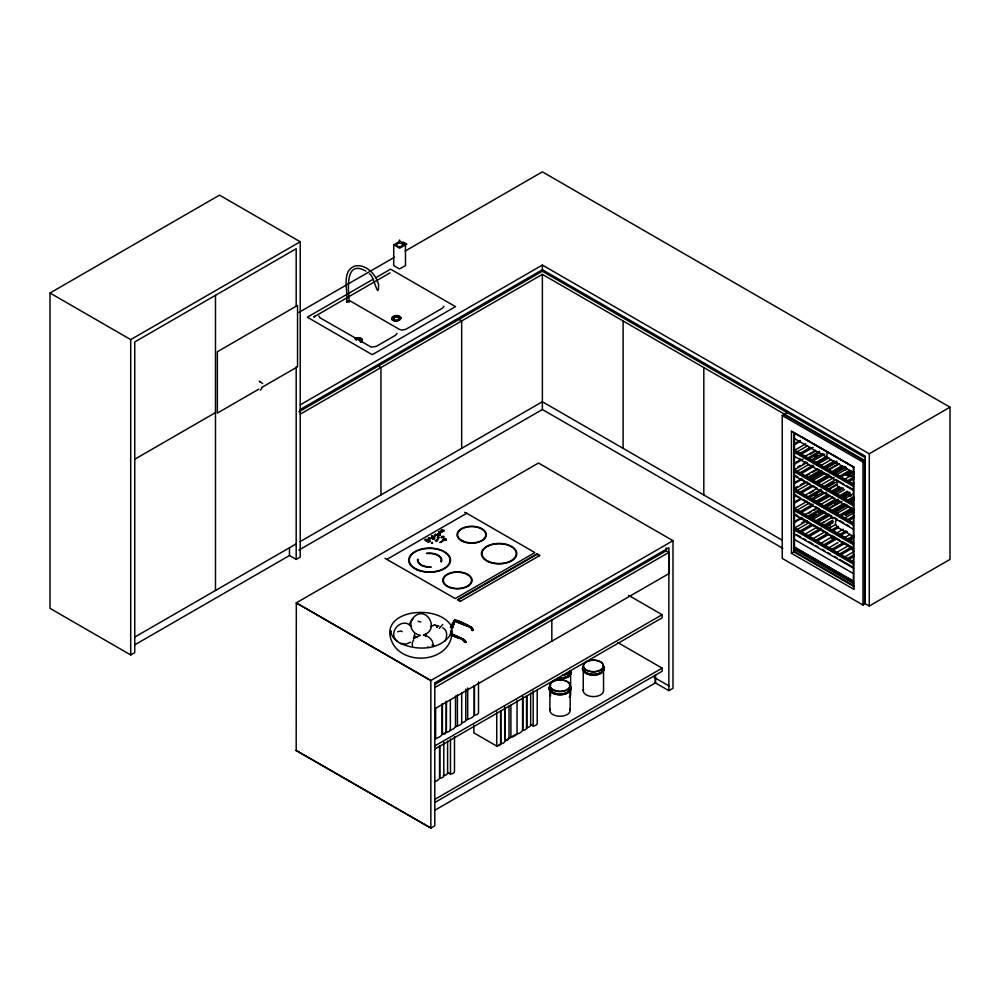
<?xml version="1.0" encoding="UTF-8"?>
<svg xmlns="http://www.w3.org/2000/svg" width="1000" height="1000" viewBox="0 0 1000 1000"><rect width="100%" height="100%" fill="white"/><g stroke="black" fill="none" stroke-linecap="round" stroke-linejoin="round"><path stroke-width="1.5" d="M434.862 810.225L655.413 682.9L668.863 690.662L668.863 552.413L666.137 550.875M428.025 541.85L428.6 541.35L427.75 541.663M425.825 636.35L426.15 633.725M430.1 541.175C427.35 539.4 431.05 542.625 429.3 540.775M435.962 540.825L435.213 540.375L437 540.825M440.175 534.763C438.625 534.062 441.962 535.575 439.5 534.888M443.4 536.525C444.263 538.387 441.587 534.987 443.9 536.838M432.987 646.562C434.15 640.738 428.85 635.625 423.35 635.2M409.45 625.45L410.513 621.788L413.312 618.337M836.9 481.675L837.438 486.213L839.4 487.425M438.438 537.55L437.762 537.625M434.775 537.688L433.55 537.788L433.837 538.5M437.9 535.812L438.5 535.1M437.062 539.462L438.225 539.775L437.6 540.388M439.338 532.112L440.363 531.4L439.562 531.9M442.262 530.712L441.15 530.337L442.9 530.062M442.85 530.325L442.362 529.85M451.112 630.95L450.913 632.587M452.163 632.712L452.375 630.95M432.55 542.938L432.262 542.5M433.688 539.062L432.113 538.675L433.85 539.012M397.013 333.387L395.525 335.275L376.238 346.4L371.262 347.113L320.025 317.825L318.875 316.025M443.975 306.275L442.488 308.163L405.95 329.25L402.1 330.112L399.55 329.45L349.725 300.688M440.175 531.287L438.638 532.125M450.087 635.312L451.112 630.812M451.875 634.312C449.1 661.875 405.588 666.2 392.887 643.775C375.213 609.8 438.35 602.725 451.25 625.988M444.688 641.375C447.388 637.25 447.863 630.312 442.75 627.788M451.488 628.6A5.613 0.85 -69.6 0 0 452 627.8L452.587 626.538A10.388 1.575 -69.6 0 0 453.812 622.638L453.975 621.5L454.1 622.737A10.388 1.575 -69.6 0 1 452.863 626.638L452.275 627.913A5.613 0.85 -69.6 0 1 451.525 629A6.925 1.05 -69.6 0 0 452.25 627.7L452.713 626.6A9.762 1.487 -69.6 0 0 453.775 623.35A4.2 0.637 -69.6 0 0 454.087 622.188L454.9 619.6L457.1 620.413A82.338 69.65 34.6 0 1 471.037 627.025A3.95 3.337 34.6 0 1 471.925 627.688L472.887 629.538A2.95 2.5 34.6 0 1 472.95 630.438L473.038 630.3M451.512 629.5A6.925 1.05 -69.6 0 0 452.525 627.8L453 626.7A9.762 1.487 -69.6 0 0 454.05 623.45A4.2 0.637 -69.6 0 0 454.375 622.288L454.8 621.125L466.163 625.75M440.238 534.8L438.975 534.575L439.475 534.975M470.688 628.05L469.637 626.962A6.262 5.3 34.6 0 0 466.875 625.837L454.7 621.263L455.087 619.837M836.087 519.688L835.375 523.3L836.938 526.925L853.8 536.65M446.45 701.8L446.362 732.325A4.612 2.662 0 0 1 442.413 734.362L442.413 703.85M425.7 539.75L424.9 539.95M365.938 271.125C345.487 259.462 347.938 287.475 349.237 301.712L346.875 302.337L347.6 301M360.613 341.287L362.25 339.812L360.637 340.45M393.512 318.9L392.038 318.038L393.762 319.7L392.287 319.862L391.85 318.913M400.788 317.975L399.3 320.188L398.2 319.9L400.037 319.625M442.537 537.612L441.2 537.7M444.025 539.113L444.2 540.125L445.962 539.913M451.287 626.438L451.75 625.337A12.012 1.825 -69.6 0 1 453.963 621.475M413.45 638.9L414.675 633.95M454.263 621.613L454.237 621.587A12.012 1.825 -69.6 0 0 452.025 625.438L451.037 627.3M451.262 635.35L459.438 638.138A6.262 4.25 28.6 0 1 462.212 639.237L465.688 642.362M465.288 641.162L464.375 640.175A3.95 2.675 28.6 0 0 463.462 639.575L463.562 639.375A82.338 55.862 28.6 0 0 451.875 633.925M465.55 641.225L465.662 641.488A2.95 2 28.6 0 1 465.825 642.25L464.95 642.175M465.825 642.25L465.712 642.438A2.95 2 28.6 0 0 465.562 641.688L464.487 639.987A3.95 2.675 28.6 0 0 463.562 639.375M439.188 531.65L438.55 532.025M439.45 535.712L437.85 535.825M443.825 539.3L443.612 539.375A1.363 0.787 0 0 0 444.812 540.35A1.363 0.787 0 0 0 446.287 539.5A1.363 0.787 0 0 0 444.575 538.812M442.775 624.438L439.325 628.425M455.5 696.025L455.5 726.775L454.038 728.363A11.562 6.675 0 0 1 451.7 729.712L449.65 730.4M517.438 733.425L515.975 735.013A11.562 6.675 0 0 1 513.65 736.363L509.012 738.288A4.938 2.85 0 0 1 504.7 740.775L504.7 707.262M827.25 527.25L827.638 526.663A2.625 1.512 -60 0 1 829.55 525.562L830.25 525.988A2.862 1.65 -60 0 1 830.438 526.425M850.638 540.662L853.05 537.612M457 620.55A82.338 69.65 34.6 0 1 470.95 627.15L471.037 627.025M450.138 635.188C439.162 650.812 415.438 650.688 399.55 642.925C394.988 640.1 391.075 636.388 390.838 630.812C390.925 631.925 391.112 633.038 391.312 634.15M412.6 618.612C408.25 624.375 412.038 633.688 419.113 634.925M261.775 388.475L260.325 390.087M414.188 638.413L420.438 635.25M362.25 340.788L360.975 341.987M362.125 341.225L360.225 341.775M398.65 319.55L400.688 318.438M400.575 318.65L396.037 320.725L392.238 319.538M412.488 618.75C424.675 602.638 441.225 629.388 423.762 634.775M428.312 538.062L429.412 538L428.587 538.362M445.962 539.925L445.662 539.025L443.888 539.025M359.95 339.775L361.838 339.212L359.525 339.6L360.425 338.4L361.175 338.713M399.588 239.975L399.212 240.688L406.037 244.625L406.838 244.163L403.212 242.075M360.975 342.325L361.6 341.85M430.45 626.525L434.325 625.175M441.2 537.025L442.537 537.1M315.087 316.137L313.725 317.025L390.062 272.85M398.713 317.95L400.588 317.675L398.4 317.712M429.375 537.938L429.012 537.7M410.637 642.188L406.275 644.05L400.6 643.388M296.188 306.212L296.188 248.738L134.75 341.938L134.75 652.625L130.712 654.95L50 608.35L50 293.012L219.513 195.138L300.225 241.75L300.225 557.087L296.188 559.412L289.462 555.538L134.75 644.85M50 293.012L130.712 339.613L300.225 241.75M401.938 242.825L405.425 244.838L405.513 265.6L399.525 268.95L393.713 265.6L393.713 244.887L399.613 241.475M405.425 244.838L399.613 248.188L393.8 244.838M298.875 312.425L394.4 257.275M405.163 251.062L542.375 171.85L950 407.188L950 559.412L869.287 606.025L865.25 603.688L865.25 456.112L542.375 269.713L300.225 409.513M373.125 279.237L307.337 317.213L372.262 354.7L455.513 306.637L390.575 269.15L375.812 277.688M134.75 459.225L215.475 412.625M258.775 389.175L217.35 413.088L217.35 351.725L297.538 305.438L297.538 366.8L261.45 387.625M300.225 404.85L542.375 265.05L869.287 453.787L950 407.188M298.875 411.85L542.375 271.262L865.238 457.663M300.225 414.175L542.375 274.363L865.25 460.775M134.75 637.087L296.188 543.888M300.225 541.55L542.375 401.75L781.838 540M298.913 550.075L542.375 409.513L782.825 548.337M387.113 559.237L466.75 513.263L534.85 552.575L455.213 598.55L384.988 558.325M431.5 535.788L432.612 536.425M441.775 530.013L442.375 530.513M428.8 537.65L428.325 538.312M431.637 536.425L432.612 535.712M429.938 541.225L428.338 540.812L429.363 540.812M437.125 537.725L438.038 538.25M432.225 542.425L431.337 542.938L432.388 543.112M443.738 536.888L442.163 536.5L442.925 536.875M436.987 540.975L436.012 540.862M442.962 539.562L444.888 538.45M443.975 540L445.588 539.362M445.25 539L445.913 539.4L444.725 540.087M440.15 542.25L441.238 542.087L439.875 542.575M441.525 541.462L442.6 541.3L441.238 541.788M444.725 540.075L443.913 539.763M782.237 415.5L783.863 414.562L864.575 461.163L864.575 604.075L862.962 605.013L782.237 558.413L782.237 415.5L862.962 462.1L864.575 461.163M784.525 414.175L787.2 412.638M798.538 435.075L793.938 433.05L793.938 551.875L853.413 586.213L853.75 589.263L791.45 553.288L791.45 431.25L853.75 467.225L853.75 589.263M793.725 444.25L800.337 440.425M793.863 445.087L800.475 441.262M793.863 450.7L805.775 443.825M797.062 451.875L807.65 445.763M799.837 453.475L810.425 447.362M801.162 454.312L813.075 447.438M804.987 456.45L815.575 450.337M296.188 750.487L296.325 602.837L430.85 680.5L430.85 828.075L296.188 750.487L430.85 828.075L434.787 825.812L434.787 682.9M793.725 463.675L800.337 459.862M809.6 454.5L814.9 451.45M793.863 464.513L803.125 459.162M806.438 458.812L819.663 451.175M809.075 458.888L819.663 452.775M797.688 467L800.337 465.475M802.987 463.95L805.638 462.425M814.9 457.062L817.55 455.538M793.863 470.138L807.087 462.488M811.062 460.2L822.975 453.325M673 540.7L430.712 680.575L296.188 602.913L538.475 463.025L673 540.7L673 688.275L668.863 690.662M812.9 461.025L824.812 454.137M797.062 471.3L808.975 464.425M815.675 462.625L826.263 456.512M434.75 682.913L668.863 547.75L668.863 573.638L434.787 708.787M799.837 472.9L813.075 465.262M817.038 462.975L826.3 457.625M817 463.462L827.588 457.35M434.8 684.438L666.175 550.85L666.175 547.75M801.162 473.75L813.075 466.863M817.038 464.575L828.95 457.7M434.75 687.575L668.863 552.413M820.825 465.588L831.413 459.475M804.987 475.875L816.9 469M793.725 483.113L801.663 478.525M805.638 476.225L809.6 473.938M812.25 472.413L816.225 470.112M793.863 483.938L801.8 479.363M823.6 467.188L834.188 461.075M807.75 477.475L819.663 470.6M824.963 467.537L835.55 461.425M824.925 468.038L836.838 461.163M809.075 478.312L820.987 471.438M826.287 468.387L836.875 462.275M795.037 487.962L797.688 486.438M800.337 484.913L804.312 482.612M812.25 478.025L820.2 473.438M793.863 489.562L807.087 481.925M811.062 479.625L822.975 472.75M828.263 469.7L838.85 463.587M839.338 464.05L828.4 470.087M812.9 480.45L824.812 473.575M797.062 490.737L808.975 483.85M831.525 471.763L842.113 465.65M814.35 482.812L828.913 474.412M832.887 472.113L840.825 467.537M832.837 472.612L843.425 466.5M799.837 492.337L811.75 485.462M817.038 482.4L828.95 475.525M834.237 472.463L844.825 466.35M817 482.887L828.913 476.012M832.887 473.725L844.788 466.85M801.162 493.175L813.075 486.3M818.363 483.237L830.275 476.362M835.562 473.312L846.15 467.2M836.663 474.738L847.25 468.625M820.825 485.025L834.062 477.388M804.987 495.3L816.9 488.425M793.725 502.537L800.337 498.713M809.6 493.363L813.575 491.075M839.438 476.337L850.025 470.225M793.863 503.375L801.8 498.787M823.6 486.625L834.188 480.513M846.1 473.638L850.062 471.337M840.763 477.175L851.35 471.062M807.75 496.912L820.987 489.263M824.963 486.975L832.9 482.388M846.137 474.75L851.425 471.688M824.925 487.463L834.188 482.113M846.1 475.238L852.712 471.425M809.075 497.75L820.987 490.875M824.963 488.575L835.55 482.463M847.463 475.588L854.075 471.775M814.9 495.925L817.55 494.4M844.587 479.312L853.85 473.963M793.863 508.988L807.087 501.35M811.062 499.062L822.975 492.188M828.263 489.125L836.213 484.538M828.75 489.6L836.688 485.012M812.9 499.875L826.137 492.238M846.038 481.675L853.975 477.088M797.062 510.163L808.975 503.288M831.525 491.2L839.463 486.613M848.688 481.75L853.975 478.7M815.675 501.475L827.588 494.6M832.887 491.55L839.5 487.725M832.837 492.038L840.788 487.45M799.837 511.763L813.075 504.125M817.038 501.825L827.625 495.712M832.925 492.663L839.538 488.837M817 502.325L828.913 495.45M832.887 493.15L842.15 487.8M801.162 512.6L813.075 505.725M817.038 503.438L830.275 495.8M834.237 493.5L843.512 488.15M851.188 484.65L853.838 483.125M836.663 494.162L844.613 489.588M820.825 504.45L832.738 497.575M804.987 514.738L816.9 507.863M793.725 521.962L801.663 517.388M808.288 513.562L810.925 512.038M813.575 510.5L816.225 508.975M839.438 495.775L847.375 491.188M793.863 522.8L801.8 518.212M822.275 506.812L835.512 499.175M840.8 496.125L847.425 492.3M840.763 496.613L848.7 492.025M807.75 516.337L819.663 509.462M824.963 506.4L836.875 499.525M842.163 496.475L848.787 492.65M824.925 506.9L838.15 499.25M840.8 497.725L850.062 492.375M809.075 517.175L820.987 510.3M826.287 507.25L838.2 500.363M842.163 498.075L850.1 493.488M801.663 523L804.312 521.475M812.25 516.888L816.225 514.6M818.875 513.062L821.525 511.538M834.762 503.888L837.412 502.362M844.587 498.738L852.525 494.162M793.863 528.425L807.087 520.788M811.062 518.488L822.975 511.613M826.938 509.325L840.175 501.675M827.425 509.787L841.975 501.388M812.9 519.312L824.812 512.438M847.362 500.337L853.975 496.525M442.413 734.362L446.45 732.038M797.062 529.587L808.975 522.712M831.525 510.625L843.425 503.75M850.05 499.925L852.7 498.4M848.688 501.188L853.975 498.125M815.675 520.913L826.263 514.8M832.887 510.975L843.462 504.862M850.088 501.05L852.738 499.513M832.837 511.463L844.75 504.588M850.05 501.538L854.013 499.237M799.837 531.188L811.75 524.312M821.012 518.962L827.625 515.15M834.237 511.325L846.15 504.45M817 521.75L827.588 515.638M832.887 512.587L846.112 504.938M850.088 502.65L854.05 500.363M801.162 532.038L813.075 525.163M819.688 521.337L828.95 515.988M834.237 512.938L847.475 505.288M836.663 513.6L848.575 506.725M434.825 745.938L662.138 614.7L662.138 617.812L434.825 749.05M820.825 523.888L831.413 517.775A2.862 1.65 -60 0 1 831.4 515.588M804.987 534.163L816.9 527.288M839.438 515.2L851.35 508.325M823.6 525.487L832.862 520.138M844.775 513.263L852.712 508.675M840.763 516.038L854 508.4M807.75 535.763L820.987 528.125M827.613 524.3L832.9 521.25M846.137 513.612L852.75 509.787M824.925 526.325L832.862 521.737M844.775 514.862L854.038 509.513M809.075 536.613L820.987 529.738M828.925 525.15L832.9 522.85M846.137 515.212L854.075 510.625M844.587 518.175L853.85 512.825M828.75 528.45L835.362 524.637M812.9 538.737L824.812 531.862M847.362 519.775L853.975 515.95M853.95 585.9L794.475 551.562L791.45 553.288M830.2 530.825L838.138 526.237M848.688 520.612L853.975 517.562M815.675 540.337L827.588 533.462M832.837 530.9L838.138 527.837M817 541.175L828.913 534.3M835.35 533.787L843.288 529.212M820.825 543.312L831.413 537.2M839.438 534.625L846.062 530.812M823.6 544.913L832.862 539.562M840.763 535.475L847.375 531.65M824.925 545.75L835.512 539.637M844.587 537.6L849.887 534.55M828.75 547.888L838.012 542.537M847.362 539.2L853.975 535.388M831.525 549.487L842.113 543.375M847.362 540.812L853.975 536.987M832.837 550.325L843.425 544.212M504.7 740.775L509.012 738.288L509.012 706.2M516.05 734.225L510.9 737.2L510.9 705.113M836.663 552.463L847.25 546.35M838.112 554.825L850.025 547.95M840.763 554.9L850.025 549.55M843.263 557.8L853.85 551.688M847.362 558.638L853.975 554.812M848.688 559.475L853.975 556.413M434.825 799.375L662.138 668.138L662.138 671.25L434.825 802.487M393.787 320.775L395.325 320.425M791.45 431.25L853.75 467.225M354.913 338.5C357.188 336.95 363.438 337.212 362.175 341.125L360.55 341.388M397.612 320.188L399.162 320.262L396.938 320.375L398.2 320.688M400.625 317.775L399.05 318.738L400.7 318.337L400.7 317.3C398.75 314.462 392.987 314.962 391.75 318.25L391.925 319.262L393.537 319.312L391.962 319.363M433.713 537.688L434.45 537.638M434.375 781.838L435.737 781.338A11.562 6.675 0 0 0 438.075 779.987L439.538 778.4L439.538 746.237M434.688 538.538L433.8 538.538M516.737 734.075L518.8 733.388A11.562 6.675 0 0 0 521.125 732.038L522.587 730.45L522.587 696.75M360.712 340.962L362.287 339.913M461.488 722.712A4.938 2.85 0 0 0 465.812 720.212L470.438 718.288A11.562 6.675 0 0 0 472.775 716.938L474.237 715.35L474.237 685.738M434.4 739.4L438.387 737.438A11.562 6.675 0 0 0 440.712 736.087L442.175 734.5L442.175 703.913M425.6 539.325L425.163 540.062M357.113 338.2L358.088 338.1L358 339.4L356.012 338.475L356.763 339.625M834.887 539.5L831.625 538.4L830.913 535.612M853.05 549.987L849.788 548.875L849.075 546.1M434.837 625.175L439.025 626.1M434 625.175L435.125 625.175M428.225 541.013L429.188 541.613L428.387 542.075M427.6 541.375L429.175 541.712M394.988 321.025L396.037 320.475L393.938 320.812M457.962 638.175L459.338 638.325A6.262 4.25 28.6 0 1 462.113 639.438L464.837 642.362M455.5 726.775L457.45 726.062L457.375 694.95M498.713 744.85L500.662 744.125L500.588 710.65M444.237 539.8L445.025 539.913M411.225 626.175C401.625 616.3 386.737 632.987 397.425 641.475M436.587 540.025L437.163 540.363M425.9 539.338L426.55 539.625M398.612 316.212L397.725 316.025L397.225 317.312L399.5 316.588M397.65 631.725L400.875 631.013L402.2 631.638M434.062 645.85L431.987 645.125M835.75 473.512L835.35 473.387A2.625 1.512 -60 0 0 834.4 473.625M833.45 478.425L832.75 478A2.862 1.65 -60 0 1 832.562 477.562M824.375 522.475L823.988 522.35A2.625 1.512 -60 0 0 822.075 523.45M836.938 526.925L838.05 527.3M451 626.512A8.35 1.275 -69.6 0 0 451.438 625.675L451.712 625.775A24.137 3.675 -69.6 0 1 455.188 619.7M450.387 627.4L450.675 627.513A8.35 1.275 -69.6 0 0 451.138 626.875A8.35 1.275 -69.6 0 0 451.712 625.775M415.175 636.263L417.238 637.062M427.463 647L428.65 647.537M451.362 635.15L458.062 637.975M418.038 621.312L420.812 622.013M397.863 317.462L400.175 317.087M394.688 320.275L392.375 319.95L394.15 320.025M348.625 301.05L349.237 301.712M464.625 512.337L466.75 513.263M801.237 436.637L810.7 442.1M813.4 443.663L829.625 453.025M832.325 454.588L841.787 460.05M844.488 461.613L848.55 463.95M851.25 465.513L853.95 467.075M793.737 438.175L853.462 472.65M848.05 474.288L852.1 476.625M848.162 475.125L850.85 476.688M793.925 449.7L853.15 483.9M793.575 450.275L853.55 484.913M793.562 451.825L853.538 486.45M799.312 458.438L802 459.988M804.7 461.538L807.387 463.1M811.425 465.425L814.112 466.987M816.812 468.537L819.5 470.087M823.538 472.425L831.612 477.088M835.65 479.412L843.737 484.087M846.425 485.637L853.15 489.525M793.562 455.838L853.538 490.475M848.05 493.713L850.75 495.275M848.162 494.562L850.85 496.112M850.85 501.737L853.55 503.288M793.925 469.137L853.15 503.325M793.575 469.712L853.55 504.338M793.562 471.262L853.538 505.887M795.275 475.538L797.962 477.088M800.662 478.638L804.7 480.975M807.387 482.525L810.075 484.087M812.775 485.637L816.812 487.962M819.5 489.525L822.2 491.075M826.237 493.413L828.925 494.963M831.612 496.512L834.312 498.075M838.35 500.4L841.038 501.962M843.737 503.512L853.15 508.95M793.562 475.275L853.538 509.9M793.925 488.562L853.15 522.762M793.575 489.137L853.55 523.763M793.562 490.688L853.538 525.312M793.925 494.188L800.662 498.075M803.35 499.625L812.775 505.062M815.462 506.625L819.5 508.95M822.2 510.513L824.887 512.062M827.575 513.612L831.612 515.95M834.312 517.5L837 519.05M839.688 520.612L843.737 522.938M846.425 524.5L849.112 526.05M793.562 494.7L853.538 529.325M793.925 508L853.15 542.188M793.575 508.575L853.55 543.2M793.562 510.112L853.538 544.75M458.963 319.413L461.662 320.975L461.662 448.35M795.275 514.388L797.962 515.95M800.662 517.5L810.075 522.938M812.775 524.5L827.575 533.05M831.612 535.375L839.688 540.037M842.387 541.6L851.812 547.038M793.562 514.138L853.538 548.763M793.825 514.338L853.238 548.638M793.925 527.425L853.15 561.625M793.575 528L853.55 562.625M793.562 529.55L853.538 564.175M796.612 534.6L800.662 536.938M803.35 538.488L806.038 540.037M808.737 541.6L812.775 543.925M815.462 545.475L818.15 547.038M822.2 549.362L824.887 550.925M827.575 552.475L830.275 554.025M834.312 556.362L837 557.913M839.688 559.475L853.15 567.238M793.562 533.562L853.538 568.188M793.625 539.038L853.062 573.35M793.925 546.85L853.15 581.05L793.95 546.987M793.575 547.425L853.55 582.062M793.562 548.975L853.538 583.6M378.25 366.025L380.938 367.575L380.938 494.95M628.5 595.288L662.138 614.7M539.375 555.712L537 554.338L458.275 599.8L460.65 601.163M435.65 533.987L434.637 534.688M617.737 642.513L662.138 668.138M654.175 677.4L668.962 685.938M530.487 724.4L533.175 725.95A4.612 2.662 0 0 0 537.212 723.625L537.212 690.05M500.775 711.125L500.775 743.75A4.612 2.662 0 0 1 496.737 746.075L473.875 732.875L473.875 725.113M447.775 772.475L450.462 774.025A4.612 2.662 0 0 0 454.5 771.7L454.5 736.663M437.137 627.263L436.562 626.85L437.113 627.463M470.15 627.55L469.55 627.1A6.262 5.3 34.6 0 0 466.788 625.975M355.05 338.9L356.15 339.888M830.487 470.6L829.788 470.175A2.625 1.512 -60 0 0 828.838 470.412M844.525 513.488L845.913 515.562M831.4 517.863L832.1 518.3A2.625 1.512 -60 0 0 832.562 518.263M470.775 627.925L471.15 628.6M369.338 273.888C373.738 274.325 378.488 302.162 378.575 284.7C376.062 274.5 366.3 263.875 354.975 266.012C340.65 271.188 348.512 291.188 346.525 301.788M472.3 628.35L471.838 627.812A3.95 3.337 34.6 0 0 470.95 627.15M262.675 383.525L259.337 381.225L260.325 382.175M471.238 628.475L472.05 630.413L471.625 629.05M355.85 338.537L356.6 339.688M472.587 628.5L472.975 629.4M846.725 474.462L847.262 475.688M869.287 453.787L869.287 606.025M862.962 462.1L862.962 605.013M853.413 467.388L853.413 586.213M852.775 500.625L852.775 502.238M845.6 467.25L845.6 470.363M845.475 495.812L845.475 498.625M826.988 451.912L826.988 457.362M794.475 432.738L794.475 551.562M703.812 367.575L703.812 494.95M623.1 320.975L623.1 448.35M603.55 672.312L603.55 690.725A10.15 5.863 0 0 1 592.075 696.538A10.15 5.863 0 0 1 583.587 689.212M583.25 672.312L583.25 690.725M570.612 675.863L570.612 694.275A10.15 5.863 0 0 1 569.25 697.212M570.188 691.988L570.188 710.4M551.825 619.987L551.825 641.213M549.875 691.988L549.875 710.4M542.375 265.05L542.375 269.713M542.375 274.363L542.375 409.513M533.175 690.863L533.175 725.95M530.662 693.175L530.662 725.163A4.938 2.85 0 0 1 526.35 727.663M526.862 695.95L526.862 727.987A4.612 2.662 0 0 1 522.825 730.312L522.825 696.75M526.55 695.825L526.55 728.15M517.038 700.288L517.038 734M504.913 707.412L504.913 741.263A4.938 2.85 0 0 1 500.588 743.763M496.737 711.9L496.737 746.075M478.5 681.812L478.5 712.887A4.612 2.662 0 0 1 474.462 715.212L474.462 685.7M467.688 687.975L467.688 719.137M465.812 689.062L465.812 720.212M461.7 692.962L461.7 723.2A4.938 2.85 0 0 1 457.375 725.688M450.35 699.938L450.35 730.2M450.462 738.988L450.462 774.025M447.6 741.125L447.6 773.125A4.938 2.85 0 0 1 443.288 775.612M446.262 701.338L446.262 732.2A4.938 2.85 0 0 0 450.575 729.712M443.8 742.375L443.8 775.938A4.612 2.662 0 0 1 439.762 778.275L439.762 746.225M435.637 707.725L435.637 738.275M296.188 366.8L296.188 559.412M289.462 547.762L289.462 555.538M215.475 295.338L215.475 590.487M130.712 339.613L130.712 654.95M412.562 645.825A3.713 1.9 -72.6 0 1 412.488 642.562M412.8 641.65A3.713 1.9 -72.6 0 1 413.738 640.138M451.775 634.125A82.338 55.862 28.6 0 1 463.462 639.575M451.438 625.675A24.137 3.675 -69.6 0 1 454.9 619.587M603.55 668.612A10.15 5.863 0 0 1 592.075 674.425A10.15 5.863 0 0 1 583.587 667.1M602.875 665.462A10.938 6.312 0 0 1 594.825 674.875A10.938 6.312 0 0 1 582.837 666.975M602.825 665.725A10.888 6.288 0 0 1 594.825 675.1A10.888 6.288 0 0 1 582.888 667.237M603.387 668.612A9.988 5.763 0 0 1 593.4 674.388A9.988 5.763 0 0 1 583.413 668.612M570.612 672.163A10.15 5.863 0 0 1 557.825 677.825M570.062 670.925A9.95 5.737 0 0 1 563.025 674.987M570.262 671.125A10.15 5.863 0 0 1 563.088 675.275M571.025 670.525A10.938 6.312 0 0 1 557.625 678.263M571.025 670.775A10.938 6.312 0 0 1 557.625 678.512M550.65 695.788A10.15 5.863 0 0 1 550.65 692.763M570.438 672.163A9.988 5.763 0 0 1 557.863 677.725M569.837 686.762A10.15 5.863 0 0 1 560.037 694.15A10.15 5.863 0 0 1 550.225 686.762M569.513 685.125A10.938 6.312 0 0 1 560.037 694.6A10.938 6.312 0 0 1 550.562 685.125M569.462 685.387A10.888 6.288 0 0 1 560.037 694.825A10.888 6.288 0 0 1 550.6 685.387M569.837 708.888A10.15 5.863 0 0 1 560.037 716.263A10.15 5.863 0 0 1 550.225 708.888M569.688 686.787A9.988 5.763 0 0 1 560.037 694.05A9.988 5.763 0 0 1 550.388 686.787M828.35 475.175A2.625 1.512 -60 0 1 827.887 475.213L827.188 474.787A2.862 1.65 -60 0 1 827 474.35M822.663 471.613A2.4 1.388 -60 0 1 821.9 471.55M821.462 470.9A2.5 1.438 -60 0 1 821.4 470.412M827.487 514.837A2.625 1.512 -60 0 1 826.538 515.087L825.837 514.65A2.862 1.65 -60 0 1 825.837 512.375M820.125 509.738A2.55 1.475 -60 0 0 820.062 510.3L820.55 511.438A2.35 1.35 -60 0 0 821.312 511.512M400.75 243.3A3.013 1.737 0 0 1 401.737 246.137A3.013 1.737 0 0 1 396.812 245.575A3.013 1.737 0 0 1 399.6 243.175M358.263 338.1L358.713 339.425L359.225 338.137L358.263 338.1M396.413 315.975L395.788 317.325L395.45 316.075L396.413 315.975M396.6 315.963L397.05 317.288L397.562 316.012L396.6 315.963M418.088 559.562L418.025 560.175A11.6 6.7 0 0 0 429.625 566.875L431.213 567.137A12.175 7.025 0 0 1 417.55 559.25L418.088 559.562M396.225 320.462L397.1 320.962L396.225 320.462M441.125 561.05L441.388 561.987A12.175 7.025 0 0 0 426.475 553.387L428.113 553.525A11.6 6.7 0 0 1 441.125 561.05M359.4 338.162L359.375 339.55L360.275 338.35L359.4 338.162M392.512 317.4L392.1 317.938L393.9 318.188L392.512 317.4M393.25 316.85L392.612 317.312L394.35 317.838L393.25 316.85M428.288 539.725L426.112 540.975L428.288 539.725M430.812 538.263L428.55 539.562L430.812 538.263M438.25 533.975L432.05 537.55L438.25 533.975M441.912 531.85L439.637 533.175L441.912 531.85M444.325 530.462L442.163 531.712L444.412 530.513M438.088 537.175L438.988 537.7L438.088 537.175M443.387 540.075L442.287 540.712L444.062 540.462L443.387 540.075M537 553.812L457.362 599.8L460.188 601.425L539.825 555.45L537 553.812M394.188 316.4L393.387 316.775L394.487 317.762L394.188 316.4M472.887 630.45L472.137 630.275L472.812 630.487M395.262 316.1L394.35 316.35L395.1 317.5L395.262 316.1M400.513 319L398.938 319.15L400.45 319.1M655.413 682.887L655.413 675.125L655.413 682.887M488.338 561.75A17.688 10.213 0 0 0 516.65 554.975A17.688 10.213 0 0 0 492.337 544.2A17.688 10.213 0 0 0 488.338 561.75M463.125 541.188A14.075 8.125 0 0 0 485.65 535.8A14.075 8.125 0 0 0 466.3 527.225A14.075 8.125 0 0 0 463.125 541.188M488.675 561.487A17.125 9.887 0 0 0 516.075 554.938A17.125 9.887 0 0 0 492.55 544.513A17.125 9.887 0 0 0 488.675 561.487M448.5 587.062A14.65 8.462 0 0 0 471.938 581.462A14.65 8.462 0 0 0 451.812 572.537A14.65 8.462 0 0 0 448.5 587.062M448.85 586.8A14.075 8.125 0 0 0 471.375 581.413A14.075 8.125 0 0 0 452.025 572.837A14.075 8.125 0 0 0 448.85 586.8M462.775 541.45A14.65 8.462 0 0 0 486.213 535.837A14.65 8.462 0 0 0 466.087 526.925A14.65 8.462 0 0 0 462.775 541.45M416.887 569.763A20.925 12.088 0 0 0 450.375 561.75A20.925 12.088 0 0 0 421.613 549.012A20.925 12.088 0 0 0 416.887 569.763M417.238 569.5A20.35 11.75 0 0 0 449.8 561.7A20.35 11.75 0 0 0 421.838 549.312A20.35 11.75 0 0 0 417.238 569.5M588.425 670.863A9.95 5.737 0 0 0 603.35 665.888A9.95 5.737 0 0 0 588.425 660.913A9.95 5.737 0 0 0 588.425 670.863M588.325 671.137A10.15 5.863 0 0 0 603.55 666.062A10.15 5.863 0 0 0 588.325 660.987A10.15 5.863 0 0 0 588.325 671.137M555.062 690.537A9.95 5.737 0 0 0 569.987 685.562A9.95 5.737 0 0 0 555.062 680.588A9.95 5.737 0 0 0 555.062 690.537M552.85 689.875A10.15 5.863 0 0 0 569.837 687.25A10.15 5.863 0 0 0 557.4 680.075A10.15 5.863 0 0 0 552.85 689.875"/></g></svg>
